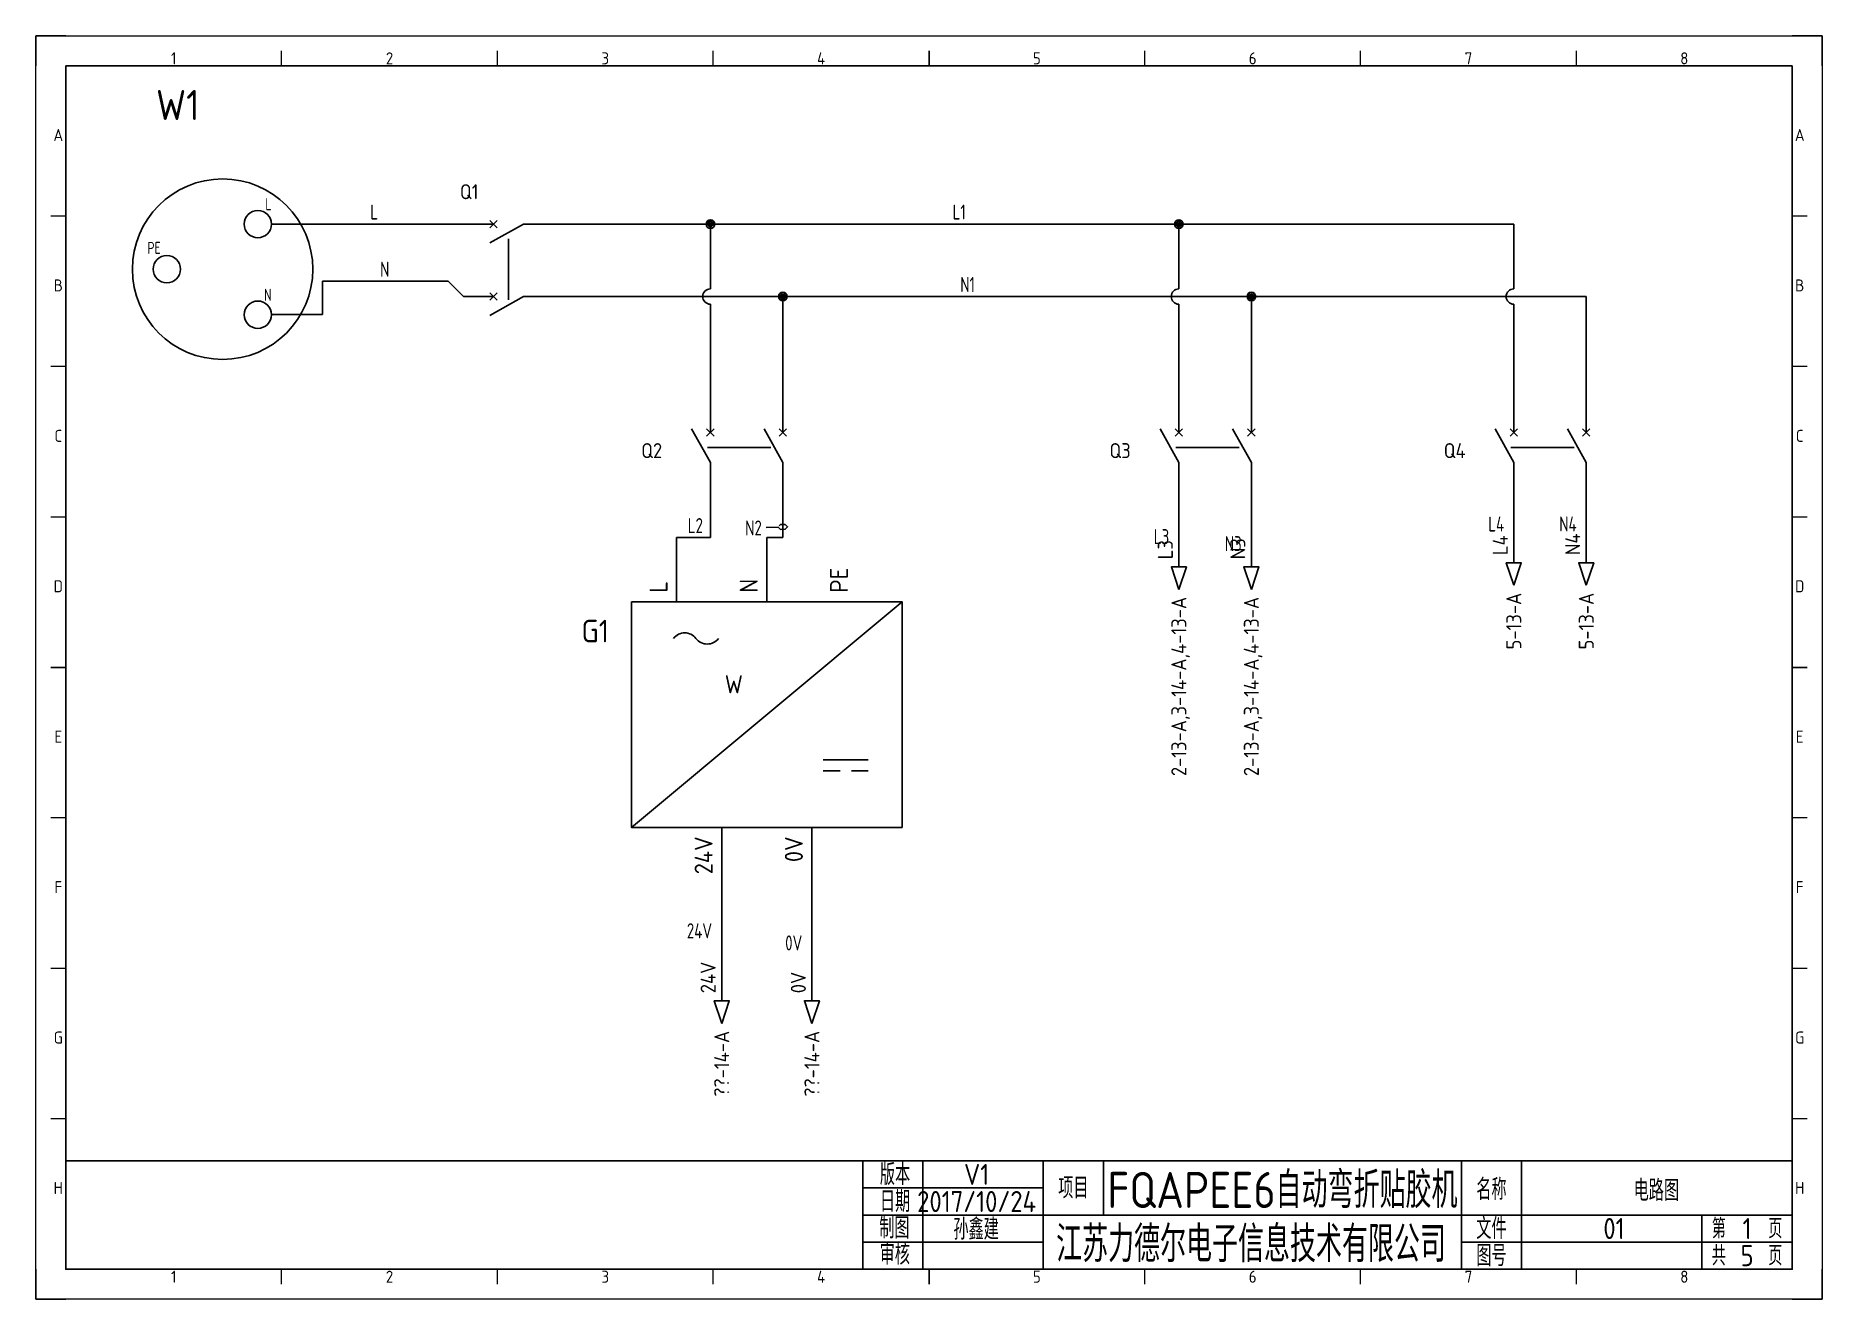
# Model space of a CAD drawing. Header units: millimetres. Extents: x 2425 to 3019, y 1396 to 1816.
import ezdxf
from ezdxf.enums import TextEntityAlignment as Align

# ---------------------------------------------------------------- set-up
doc = ezdxf.new("R2010")
doc.units = ezdxf.units.MM
for name, color, linetype in [('AE_BOR', 1, 'Continuous'), ('LINK', 9, 'Continuous'), ('SYMS', 7, 'Continuous'), ('TAGS', 150, 'Continuous'), ('TERMS', 123, 'Continuous'), ('WIREFIXED', 7, 'Continuous'), ('WIREREF', 52, 'Continuous'), ('WIRES', 7, 'Continuous'), ('XREF', 7, 'Continuous'), ('图框_标题栏属性', 1, 'Continuous'), ('图框_标题栏文字', 6, 'Continuous')]:
    doc.layers.add(name, color=color, linetype=linetype)
doc.styles.add('ACGBTS', font='ISOCP.SHX')
doc.styles.get("Standard").update_dxf_attribs({"font": 'arial.ttf'})
doc.styles.add('WD_IEC', font='ISOCP2.shx', dxfattribs={"height": 4, "bigfont": 'gbcbig.shx'})
doc.styles.add('工程字', font='gbenor.shx', dxfattribs={"bigfont": 'gbcbig.shx'})

# ---------------------------------------------------------------- blocks, each defined once
blk = doc.blocks.new('Border')
for p, q in [((584, 410), (10, 410)), ((10, 410), (10, 10)), ((584, 10), (584, 410)), ((10, 10), (584, 10))]:
    blk.add_line(p, q)
at = {"layer": 'AE_BOR', "color": 1, "lineweight": 30}
for p, q in [((10, 420), (0, 420)), ((0, 420), (0, 410)), ((594, 420), (584, 420)), ((594, 410), (594, 420)), ((297, 410), (297, 415)), ((5, 210), (10, 210)), ((584, 210), (589, 210)), ((0, 0), (0, 10)), ((297, 5), (297, 10)), ((594, 0), (594, 10)), ((0, 0), (10, 0)), ((594, 0), (584, 0))]:
    blk.add_line(p, q, dxfattribs=at)
at = {"layer": 'AE_BOR', "color": 1, "lineweight": 15}
for p, q in [((0, 420), (594, 420)), ((0, 0), (0, 420)), ((594, 420), (594, 0)), ((81.75, 410), (81.75, 415)), ((153.5, 410), (153.5, 415)), ((225.25, 410), (225.25, 415)), ((368.75, 410), (368.75, 415)), ((440.5, 410), (440.5, 415)), ((512.25, 410), (512.25, 415)), ((10, 360), (5, 360)), ((589, 360), (584, 360)), ((10, 310), (5, 310)), ((589, 310), (584, 310)), ((10, 260), (5, 260)), ((589, 260), (584, 260)), ((10, 160), (5, 160)), ((589, 160), (584, 160)), ((10, 110), (5, 110)), ((589, 110), (584, 110)), ((10, 60), (5, 60)), ((589, 60), (584, 60)), ((81.75, 5), (81.75, 10)), ((153.5, 5), (153.5, 10)), ((225.25, 5), (225.25, 10)), ((368.75, 5), (368.75, 10)), ((440.5, 5), (440.5, 10)), ((512.25, 5), (512.25, 10)), ((594, 0), (0, 0))]:
    blk.add_line(p, q, dxfattribs=at)
at = {"layer": 'AE_BOR', "color": 1, "lineweight": 15, "style": 'ACGBTS'}
for s, p in [('1', (45.875, 412.5)), ('2', (117.625, 412.5)), ('3', (189.375, 412.5)), ('4', (261.125, 412.5)), ('5', (332.875, 412.5)), ('6', (404.625, 412.5)), ('7', (476.375, 412.5)), ('8', (548.125, 412.5)), ('A', (7.5, 387)), ('A', (586.5, 387)), ('B', (7.5, 337)), ('B', (586.5, 337)), ('C', (7.5, 287)), ('C', (586.5, 287)), ('D', (7.5, 237)), ('D', (586.5, 237)), ('E', (7.5, 187)), ('E', (586.5, 187)), ('F', (7.5, 137)), ('F', (586.5, 137)), ('G', (7.5, 87)), ('G', (586.5, 87)), ('H', (7.5, 37)), ('H', (586.5, 37)), ('1', (45.875, 7.5)), ('2', (117.625, 7.5)), ('3', (189.375, 7.5)), ('4', (261.125, 7.5)), ('5', (332.875, 7.5)), ('6', (404.625, 7.5)), ('7', (476.375, 7.5)), ('8', (548.125, 7.5))]:
    blk.add_text(s, height=4, dxfattribs=at).set_placement(p, align=Align.MIDDLE)
blk = doc.blocks.new('TITLE3')
for p, q in [((-309, 0), (-309, 36)), ((-289, 0), (-289, 36)), ((-249, 0), (-249, 36)), ((-249, 0), (-249, 36)), ((-249, 0), (-249, 36)), ((-229, 36), (-229, 27)), ((-110, 0), (-110, 36)), ((-90, 0), (-90, 36)), ((-309, 27), (-249, 27)), ((-229, 27), (-229, 18)), ((-309, 18), (-248.01, 18)), ((-249, 18), (0, 18)), ((-30, 0), (-30, 18)), ((-309, 9), (-249, 9)), ((-110, 9), (0, 9)), ((-289, 4.18), (-289, 4.18)), ((-289, 4.18), (-289, 4.18))]:
    blk.add_line(p, q)
blk.add_lwpolyline([(-309, 36), (-574, 36), (-574, 0), (-309, 0)], close=True)
blk.add_lwpolyline([(-309, 0), (0, 0), (0, 36), (-309, 36)])
at = {"flags": 9}
blk.add_attdef('WD_TB', (0, 0), '', height=2.5, dxfattribs=at)
at = {"layer": '图框_标题栏属性', "style": '工程字'}
for tag, height, p in [('版本', 7, (-271.17, 31.5)), ('项目', 12, (-169.5, 27)), ('名称', 7, (-45.16, 26.53)), ('日期', 7, (-271.17, 22.5)), ('制图', 7, (-271.33, 13.69)), ('公司名称', 12, (-179.94, 9)), ('文件', 7, (-59.26, 13.5)), ('页数', 7, (-15, 13.5)), ('审核', 7, (-270.7, 4.72)), ('图号', 7, (-59.26, 4.5)), ('总数', 7, (-15, 4.5))]:
    blk.add_attdef(tag, text='', height=height, dxfattribs=at).set_placement(p, align=Align.MIDDLE)
at = {"layer": '图框_标题栏文字', "style": '工程字'}
for s, height, p in [('版本', 7, (-298.29, 31.5)), ('项目', 7, (-239, 27)), ('名称', 7, (-100, 26.53)), ('日期', 7, (-298.29, 22.5)), ('制图', 7, (-298.51, 13.69)), ('文件', 7, (-100, 13.5)), ('第    页', 6.5, (-15, 13.5)), ('审核', 7, (-298.37, 5.01)), ('图号', 7, (-100, 4.5)), ('共    页', 6.5, (-15, 4.5))]:
    blk.add_text(s, height=height, dxfattribs=at).set_placement(p, align=Align.MIDDLE_CENTER)
blk = doc.blocks.new('HCB1')
for p, q in [((-7.5, 0), (-2.5, 0)), ((-1.88, 0.62), (-3.12, -0.62)), ((-1.88, -0.62), (-3.12, 0.62)), ((2.5, 0), (-3.12, -3.12)), ((2.5, 0), (7.5, 0))]:
    blk.add_line(p, q)
at = {"style": 'WD_IEC'}
for tag, p in [('INST', (-5, 11.12)), ('LOC', (-5, 7.62)), ('TAG1', (-5, 4.12)), ('DESC1', (-5, -13.75)), ('DESC2', (-5, -17.25)), ('DESC3', (-5, -20.75))]:
    blk.add_attdef(tag, text='', height=2.5, dxfattribs=at).set_placement(p, align=Align.RIGHT)
for tag, p, height, flags in [('MFG', (4.92, 12.12), 1.5, 9), ('CAT', (4.92, 9.62), 1.5, 9), ('TERM01', (-7.5, 1), 2, 8), ('X4TERM01', (-7.5, 0), 0.32, 1), ('X1TERM02', (7.5, 0), 0.32, 1), ('X2LINK', (0, -0.55), 0.32, 1), ('X8LINK', (0, -2.46), 0.32, 1), ('ASSYCODE', (12.25, -2.75), 1, 1), ('FAMILY', (12.25, -4.25), 1, 1), ('CATDESC', (12.25, -5.75), 1, 1), ('CONTACT', (12.5, -7.5), 1, 1), ('COMMON', (13.75, -8.75), 1, 1)]:
    blk.add_attdef(tag, p, '', height=height, dxfattribs=dict(at, flags=flags))
at = {"style": 'WD_IEC', "flags": 8}
blk.add_attdef('TERM02', text='', height=2, dxfattribs=at).set_placement((7.5, 1), align=Align.RIGHT)
at = {"lineweight": 15, "style": 'WD_IEC'}
for tag, p in [('RATING1', (-5, -6.25)), ('XREF', (-5, -10))]:
    blk.add_attdef(tag, text='', height=2.5, dxfattribs=at).set_placement(p, align=Align.RIGHT)
blk = doc.blocks.new('HCB2')
for p, q in [((-7.5, 0), (-2.5, 0)), ((-1.88, 0.62), (-3.12, -0.62)), ((-1.88, -0.62), (-3.12, 0.62)), ((2.5, 0), (-3.12, -3.12)), ((2.5, 0), (7.5, 0))]:
    blk.add_line(p, q)
at = {"style": 'WD_IEC'}
for tag, p in [('INST', (-5, 11.12)), ('LOC', (-5, 7.62)), ('TAG2', (-5, 4.12)), ('DESC1', (-5, -13.75)), ('DESC2', (-5, -17.25)), ('DESC3', (-5, -20.75))]:
    blk.add_attdef(tag, text='', height=2.5, dxfattribs=at).set_placement(p, align=Align.RIGHT)
for tag, p, height, flags in [('TERM01', (-7.5, 1), 2, 8), ('X4TERM01', (-7.5, 0), 0.32, 1), ('X1TERM02', (7.5, 0), 0.32, 1), ('X2LINK', (0, -0.55), 0.32, 1), ('X8LINK', (0, -2.46), 0.32, 1), ('FAMILY', (12.25, -4.25), 1, 1), ('CONTACT', (12.5, -7.5), 1, 1)]:
    blk.add_attdef(tag, p, '', height=height, dxfattribs=dict(at, flags=flags))
at = {"style": 'WD_IEC', "flags": 8}
blk.add_attdef('TERM02', text='', height=2, dxfattribs=at).set_placement((7.5, 1), align=Align.RIGHT)
at = {"lineweight": 15, "style": 'WD_IEC', "flags": 1}
blk.add_attdef('RATING1', text='', height=2.5, dxfattribs=at).set_placement((-5, -6.25), align=Align.RIGHT)
at = {"lineweight": 15, "style": 'WD_IEC'}
blk.add_attdef('XREF', text='', height=2.5, dxfattribs=at).set_placement((-5, -10), align=Align.RIGHT)
blk = doc.blocks.new('CHATOU')
for centre, radius in [((-8.14, -7.5), 15), ((-2.27, 0), 2.27), ((-17.41, -7.5), 2.27), ((-2.27, -15.06), 2.27)]:
    blk.add_circle(centre, radius)
at = {"style": 'WD_IEC'}
for tag, p in [('INST', (-11.95, 31.29)), ('LOC', (-11.95, 24.29)), ('TAG1', (-11.95, 17.29))]:
    blk.add_attdef(tag, text='', height=5, dxfattribs=at).set_placement(p, align=Align.RIGHT)
for tag, p, height, flags in [('ASSYCODE', (7.32, 33.69), 2, 1), ('FAMILY', (7.32, 30.69), 2, 1), ('CATDESC', (7.32, 27.69), 2, 1), ('MFG', (7.65, 20.94), 3, 9), ('CAT', (7.65, 15.94), 3, 9), ('X1TERM01', (0, 0), 0.08, 1), ('X8TERM03', (-17.41, -9.77), 0.08, 1), ('X1TERM02', (0, -15.06), 0.08, 1)]:
    blk.add_attdef(tag, p, '', height=height, dxfattribs=dict(at, flags=flags))
at = {"lineweight": 15, "style": 'WD_IEC'}
for tag, p in [('XREF', (24.36, 18.25)), ('WDTAGALT', (23.86, -39.93))]:
    blk.add_attdef(tag, p, '', height=5, dxfattribs=at)
at = {"style": 'WD_IEC'}
for tag, p in [('DESC1', (24.36, 10.75)), ('DESC2', (24.36, 3.75)), ('DESC3', (24.36, -3.25)), ('RATING1', (24.36, -12.75)), ('RATING2', (24.36, -19.75)), ('RATING3', (24.36, -26.75)), ('RATING4', (23.94, -33.49))]:
    blk.add_attdef(tag, p, '', height=5, dxfattribs=at)
at = {"style": 'WD_IEC', "width": 0.8}
for tag, p in [('TERM01', (0, 2.3)), ('TERM02', (0, -12.76))]:
    blk.add_attdef(tag, text='', height=2, dxfattribs=at).set_placement(p, align=Align.RIGHT)
blk.add_attdef('TERM03', (-20.63, -4.96), '', height=2, dxfattribs=at)
blk = doc.blocks.new('WDDOT')
for radius in [0.72, 0.449, 0.223]:
    blk.add_circle((0, 0), radius)
blk = doc.blocks.new('VCB1')
for p, q in [((0, 7.5), (0, 2.5)), ((0, -2.5), (-3.12, 3.12)), ((0.62, 1.88), (-0.62, 3.12)), ((-0.62, 1.88), (0.62, 3.12)), ((0, -2.5), (0, -7.5))]:
    blk.add_line(p, q)
at = {"style": 'WD_IEC'}
for tag, p in [('INST', (-8, 5.25)), ('LOC', (-8, 1.75)), ('TAG1', (-8, -1.75)), ('RATING1', (-8, -6.35)), ('DESC1', (-8, -14.35)), ('DESC2', (-8, -17.85)), ('DESC3', (-8, -21.35))]:
    blk.add_attdef(tag, text='', height=2.5, dxfattribs=at).set_placement(p, align=Align.RIGHT)
blk.add_attdef('TERM01', text='', height=2, rotation=90, dxfattribs=at).set_placement((-1, 7.5), align=Align.RIGHT)
at = {"style": 'WD_IEC', "flags": 1}
for tag, p, height in [('X2TERM01', (0, 7.5), 0.32), ('MFG', (2.75, 6.5), 1.5), ('CAT', (2.75, 4), 1.5), ('X4LINK', (-2, 0), 0.32), ('X1LINK', (-0.5, 0), 0.32), ('X8TERM02', (0, -7.5), 0.32), ('ASSYCODE', (1, -9), 1), ('FAMILY', (1, -10.5), 1), ('CATDESC', (1, -12), 1), ('CONTACT', (1, -13.5), 1), ('COMMON', (2.25, -14.75), 1)]:
    blk.add_attdef(tag, p, '', height=height, dxfattribs=at)
at = {"style": 'WD_IEC'}
blk.add_attdef('TERM02', (-1, -7.5), '', height=2, rotation=90, dxfattribs=at)
at = {"lineweight": 15, "style": 'WD_IEC'}
blk.add_attdef('XREF', text='', height=2.5, dxfattribs=at).set_placement((-8, -10.35), align=Align.RIGHT)
blk = doc.blocks.new('VCB2')
for p, q in [((0, 7.5), (0, 2.5)), ((0, -2.5), (-3.12, 3.12)), ((0.62, 1.88), (-0.62, 3.12)), ((-0.62, 1.88), (0.62, 3.12)), ((0, -2.5), (0, -7.5))]:
    blk.add_line(p, q)
at = {"style": 'WD_IEC'}
for tag, p in [('INST', (-8, 5.25)), ('LOC', (-8, 1.75)), ('TAG2', (-8, -1.75)), ('DESC1', (-8, -14.35)), ('DESC2', (-8, -17.85)), ('DESC3', (-8, -21.35))]:
    blk.add_attdef(tag, text='', height=2.5, dxfattribs=at).set_placement(p, align=Align.RIGHT)
blk.add_attdef('TERM01', text='', height=2, rotation=90, dxfattribs=at).set_placement((-1, 7.5), align=Align.RIGHT)
at = {"style": 'WD_IEC', "flags": 1}
for tag, p, height in [('X2TERM01', (0, 7.5), 0.32), ('X4LINK', (-2, 0), 0.32), ('X1LINK', (-0.5, 0), 0.32), ('X8TERM02', (0, -7.5), 0.32), ('FAMILY', (1, -10.5), 1), ('CONTACT', (1, -13.5), 1)]:
    blk.add_attdef(tag, p, '', height=height, dxfattribs=at)
at = {"style": 'WD_IEC'}
blk.add_attdef('TERM02', (-1, -7.5), '', height=2, rotation=90, dxfattribs=at)
at = {"style": 'WD_IEC', "flags": 1}
blk.add_attdef('RATING1', text='', height=2.5, dxfattribs=at).set_placement((-8, -6.35), align=Align.RIGHT)
at = {"lineweight": 15, "style": 'WD_IEC'}
blk.add_attdef('XREF', text='', height=2.5, dxfattribs=at).set_placement((-8, -10.35), align=Align.RIGHT)
blk = doc.blocks.new('POWER')
for p, q in [((0, -50), (60, 0)), ((42.5, -35), (52.5, -35)), ((42.5, -37.5), (46.25, -37.5)), ((52.5, -37.5), (48.75, -37.5))]:
    blk.add_line(p, q)
blk.add_lwpolyline([(0, 0), (0, -50), (60, -50), (60, 0)], close=True)
for centre, start, end in [((11.8, -10.01), 36.8699, 143.1301), ((16.8, -6.26), 216.8699, 323.1301)]:
    blk.add_arc(centre, 3.12, start, end)
at = {"style": 'WD_IEC'}
for tag, p in [('TERM01', (8, 2)), ('TERM02', (28, 2)), ('TERM03', (48, 2))]:
    blk.add_attdef(tag, p, '', height=4, rotation=90, dxfattribs=at)
for tag, height, p in [('INST', 5, (-5, 5)), ('LOC', 5, (-5, -2)), ('TAG1', 5, (-5, -9)), ('RATING1', 5, (-5, -18)), ('TERM06', 4, (24.7, -20.29)), ('XREF', 5, (-5, -26)), ('DESC1', 5, (-5, -33.7)), ('DESC2', 5, (-5, -40.7)), ('DESC3', 5, (-5, -47.7))]:
    blk.add_attdef(tag, text='', height=height, dxfattribs=at).set_placement(p, align=Align.RIGHT)
at = {"style": 'WD_IEC', "flags": 1}
for tag, p, height in [('X2TERM01', (10, 0), 0.64), ('X2TERM02', (30, 0), 0.64), ('X2TERM03', (50, 0), 0.64), ('MFG', (65.5, -2), 3), ('CAT', (65.5, -7), 3), ('ASSYCODE', (62, -43), 2), ('FAMILY', (62, -46), 2), ('CATDESC', (62, -49), 2), ('X8TERM04', (20, -50), 0.64), ('X8TERM05', (40, -50), 0.64)]:
    blk.add_attdef(tag, p, '', height=height, dxfattribs=at)
at = {"style": 'WD_IEC'}
for tag, p in [('TERM04', (18, -52)), ('TERM05', (38, -52))]:
    blk.add_attdef(tag, text='', height=4, rotation=90, dxfattribs=at).set_placement(p, align=Align.RIGHT)
blk = doc.blocks.new('WD_WNH')
at = {"linetype": 'Continuous', "style": 'WD_IEC', "width": 0.8}
blk.add_attdef('WIRENO', text='', height=2.5, dxfattribs=at).set_placement((0, 0.75), align=Align.CENTER)
at = {"style": 'WD_IEC', "flags": 1}
for tag, p in [('W08USER', (0, 0.375)), ('W04USER', (0, 0.875)), ('W05USER', (0, 0.75)), ('W09USER', (0, 0.25)), ('W03USER', (0, 1)), ('W06USER', (0, 0.625)), ('W07USER', (0, 0.5)), ('W02USER', (0, 1.125)), ('W01USER', (0, 1.25)), ('W10USER', (0, 0.125))]:
    blk.add_attdef(tag, text='', height=0.08, dxfattribs=at).set_placement(p, align=Align.CENTER)
blk = doc.blocks.new('WD_WNV')
at = {"linetype": 'Continuous', "style": 'WD_IEC', "width": 0.8}
blk.add_attdef('WIRENO', text='', height=2.5, dxfattribs=at).set_placement((-1.6, 0), align=Align.MIDDLE_RIGHT)
at = {"style": 'WD_IEC', "flags": 1}
for tag, p in [('W08USER', (-1, 0.375)), ('W04USER', (-1, 0.875)), ('W05USER', (-1, 0.75)), ('W09USER', (-1, 0.25)), ('W03USER', (-1, 1)), ('W06USER', (-1, 0.625)), ('W07USER', (-1, 0.5)), ('W02USER', (-1, 1.125)), ('W01USER', (-1, 1.25)), ('W10USER', (-1, 0.125))]:
    blk.add_attdef(tag, text='', height=0.08, dxfattribs=at).set_placement(p, align=Align.CENTER)
blk = doc.blocks.new('HA1S4')
blk.add_lwpolyline([(0, -3.75), (-1.25, 0), (1.25, 0)], close=True)
at = {"style": 'WD_IEC', "flags": 8}
blk.add_attdef('WIRENO', (-1, 1.25), '', height=2.5, rotation=90, dxfattribs=at)
at = {"style": 'WD_IEC'}
blk.add_attdef('DESC1', text='', height=2.5, rotation=90, dxfattribs=at).set_placement((1, 1.25), align=Align.TOP_LEFT)
at = {"style": 'WD_IEC', "flags": 1}
blk.add_attdef('X2TERM01', (0, 0), '', height=0.32, dxfattribs=at)
blk.add_attdef('SIGCODE', text='', height=1, dxfattribs=at).set_placement((-2.5, -3.2), align=Align.RIGHT)
at = {"style": 'WD_IEC'}
blk.add_attdef('XREF', text='', height=2.5, rotation=90, dxfattribs=at).set_placement((0, -5), align=Align.MIDDLE_RIGHT)

msp = doc.modelspace()

# ---------------------------------------------------------------- linework, layer by layer
at = {"layer": 'LINK'}
for points in [[(2582.43, 1748.36), (2582.43, 1728.07)], [(2648.53, 1678.97), (2669.63, 1678.97)], [(2804.3, 1678.97), (2825.4, 1678.97)], [(2915.66, 1678.97), (2936.76, 1678.97)]]:
    msp.add_lwpolyline(points, dxfattribs=at)
at = {"layer": 'WIREFIXED'}
msp.add_lwpolyline([(2668.14, 1652.43), (2672.05, 1652.54), (2672.86, 1651.77), (2674.45, 1651.82), (2675.22, 1652.64), (2674.4, 1653.41), (2672.82, 1653.36), (2672.43, 1652.95)], dxfattribs=at)
at = {"layer": 'WIRES'}
for p, q in [((2503.63, 1753.28), (2567.43, 1753.28)), ((2597.43, 1753.28), (2916.66, 1753.28)), ((2649.53, 1753.28), (2649.53, 1731.72)), ((2805.3, 1753.28), (2805.3, 1731.72)), ((2916.66, 1753.28), (2916.66, 1731.72)), ((2520.56, 1723.17), (2520.56, 1734.26)), ((2520.56, 1734.26), (2562.35, 1734.26)), ((2567.43, 1729.18), (2562.35, 1734.26)), ((2597.43, 1729.18), (2940.76, 1729.18)), ((2673.63, 1729.18), (2673.63, 1693.97)), ((2829.4, 1729.18), (2829.4, 1693.97)), ((2940.76, 1729.18), (2940.76, 1693.97)), ((2503.63, 1723.17), (2520.56, 1723.17)), ((2649.53, 1726.64), (2649.53, 1693.97)), ((2805.3, 1726.64), (2805.3, 1693.97)), ((2916.66, 1726.64), (2916.66, 1693.97)), ((2649.53, 1663.97), (2649.53, 1649.06)), ((2673.63, 1663.97), (2673.63, 1649.06)), ((2805.3, 1663.97), (2805.3, 1639.34)), ((2829.4, 1663.97), (2829.4, 1639.34)), ((2916.66, 1663.97), (2916.66, 1640.71)), ((2940.76, 1663.97), (2940.76, 1640.71)), ((2649.53, 1649.06), (2638.3, 1649.06)), ((2638.3, 1649.06), (2638.3, 1627.74)), ((2673.63, 1649.06), (2668.3, 1649.06)), ((2668.3, 1649.06), (2668.3, 1627.74)), ((2653.3, 1552.74), (2653.3, 1495.1)), ((2683.3, 1552.74), (2683.3, 1495.1))]:
    msp.add_line(p, q, dxfattribs=at)
for centre in [(2649.53, 1729.18), (2805.3, 1729.18), (2916.66, 1729.18)]:
    msp.add_arc(centre, 2.54, 90, 270, dxfattribs=at)

# ---------------------------------------------------------------- block references
msp.add_blockref('Border', (2425.23, 1395.88))
msp.add_blockref('TITLE3', (3009.23, 1405.88)).add_auto_attribs({'总数': '5', '页数': '1', '文件': '01', '名称': '电路图', '公司名称': '江苏力德尔电子信息技术有限公司', '项目': 'FQAPEE6自动弯折贴胶机', '制图': '孙鑫建', '日期': '2017/10/24', '版本': 'V1'})
at = {"layer": 'SYMS'}
ref = msp.add_blockref('CHATOU', (2503.63, 1753.28), dxfattribs=dict(at, xscale=2, yscale=2, zscale=2))
ref.add_attrib('TAG1', 'W1', dxfattribs={"layer": 'TAGS', "height": 10, "style": 'WD_IEC'}).set_placement((2479.73, 1787.86), align=Align.RIGHT)
ref.add_attrib('TERM01', 'L', dxfattribs={"layer": 'TERMS', "height": 4, "style": 'WD_IEC', "width": 0.8}).set_placement((2503.63, 1757.88), align=Align.RIGHT)
ref.add_attrib('TERM02', 'N', dxfattribs={"layer": 'TERMS', "height": 4, "style": 'WD_IEC', "width": 0.8}).set_placement((2503.63, 1727.76), align=Align.RIGHT)
ref.add_attrib('TERM03', 'PE', (2462.37, 1743.37), dxfattribs={"layer": 'TERMS', "height": 4, "style": 'WD_IEC', "width": 0.8})
ref = msp.add_blockref('HCB1', (2582.43, 1753.28), dxfattribs=dict(at, xscale=2, yscale=2, zscale=2))
ref.add_attrib('TAG1', 'Q1', dxfattribs={"layer": 'TAGS', "height": 5, "style": 'WD_IEC'}).set_placement((2572.43, 1761.53), align=Align.RIGHT)
at = {"layer": 'SYMS', "xscale": 2, "yscale": 2, "zscale": 2}
for name, p in [('WDDOT', (2649.53, 1753.28)), ('WDDOT', (2805.3, 1753.28)), ('HCB2', (2582.43, 1729.18)), ('WDDOT', (2673.63, 1729.18)), ('WDDOT', (2829.4, 1729.18)), ('VCB2', (2673.63, 1678.97)), ('VCB2', (2829.4, 1678.97)), ('VCB2', (2940.76, 1678.97))]:
    msp.add_blockref(name, p, dxfattribs=at)
at = {"layer": 'SYMS'}
ref = msp.add_blockref('VCB1', (2649.53, 1678.97), dxfattribs=dict(at, xscale=2, yscale=2, zscale=2))
ref.add_attrib('TAG1', 'Q2', dxfattribs={"layer": 'TAGS', "height": 5, "style": 'WD_IEC'}).set_placement((2633.53, 1675.47), align=Align.RIGHT)
ref = msp.add_blockref('VCB1', (2805.3, 1678.97), dxfattribs=dict(at, xscale=2, yscale=2, zscale=2))
ref.add_attrib('TAG1', 'Q3', dxfattribs={"layer": 'TAGS', "height": 5, "style": 'WD_IEC'}).set_placement((2789.3, 1675.47), align=Align.RIGHT)
ref = msp.add_blockref('VCB1', (2916.66, 1678.97), dxfattribs=dict(at, xscale=2, yscale=2, zscale=2))
ref.add_attrib('TAG1', 'Q4', dxfattribs={"layer": 'TAGS', "height": 5, "style": 'WD_IEC'}).set_placement((2900.66, 1675.47), align=Align.RIGHT)
ref = msp.add_blockref('HA1S4', (2805.3, 1639.34), dxfattribs=dict(at, xscale=2, yscale=2, zscale=2))
ref.add_attrib('XREF', '2-13-A,3-14-A,4-13-A', dxfattribs={"layer": 'XREF', "height": 5, "rotation": 90, "style": 'WD_IEC'}).set_placement((2805.3, 1629.34), align=Align.MIDDLE_RIGHT)
ref.add_attrib('WIRENO', 'L3', (2803.3, 1641.84), dxfattribs={"layer": 'WIREREF', "height": 5, "rotation": 90, "style": 'WD_IEC', "flags": 8})
ref = msp.add_blockref('HA1S4', (2829.4, 1639.34), dxfattribs=dict(at, xscale=2, yscale=2, zscale=2))
ref.add_attrib('XREF', '2-13-A,3-14-A,4-13-A', dxfattribs={"layer": 'XREF', "height": 5, "rotation": 90, "style": 'WD_IEC'}).set_placement((2829.4, 1629.34), align=Align.MIDDLE_RIGHT)
ref.add_attrib('WIRENO', 'N3', (2827.4, 1641.84), dxfattribs={"layer": 'WIREREF', "height": 5, "rotation": 90, "style": 'WD_IEC', "flags": 8})
ref = msp.add_blockref('HA1S4', (2916.66, 1640.71), dxfattribs=dict(at, xscale=2, yscale=2, zscale=2))
ref.add_attrib('XREF', '5-13-A', dxfattribs={"layer": 'XREF', "height": 5, "rotation": 90, "style": 'WD_IEC'}).set_placement((2916.66, 1630.71), align=Align.MIDDLE_RIGHT)
ref.add_attrib('WIRENO', 'L4', (2914.66, 1643.21), dxfattribs={"layer": 'WIREREF', "height": 5, "rotation": 90, "style": 'WD_IEC', "flags": 8})
ref = msp.add_blockref('HA1S4', (2940.76, 1640.71), dxfattribs=dict(at, xscale=2, yscale=2, zscale=2))
ref.add_attrib('XREF', '5-13-A', dxfattribs={"layer": 'XREF', "height": 5, "rotation": 90, "style": 'WD_IEC'}).set_placement((2940.76, 1630.71), align=Align.MIDDLE_RIGHT)
ref.add_attrib('WIRENO', 'N4', (2938.76, 1643.21), dxfattribs={"layer": 'WIREREF', "height": 5, "rotation": 90, "style": 'WD_IEC', "flags": 8})
ref = msp.add_blockref('POWER', (2623.3, 1627.74), dxfattribs=dict(at, xscale=1.5, yscale=1.5, zscale=1.5))
ref.add_attrib('TERM05', '0V', dxfattribs={"layer": 'TERMS', "height": 6, "rotation": 90, "style": 'WD_IEC'}).set_placement((2680.3, 1549.74), align=Align.RIGHT)
ref.add_attrib('TERM04', '24V', dxfattribs={"layer": 'TERMS', "height": 6, "rotation": 90, "style": 'WD_IEC'}).set_placement((2650.3, 1549.74), align=Align.RIGHT)
ref.add_attrib('TERM03', 'PE', (2695.3, 1630.74), dxfattribs={"layer": 'TERMS', "height": 6, "rotation": 90, "style": 'WD_IEC'})
ref.add_attrib('TERM02', 'N', (2665.3, 1630.74), dxfattribs={"layer": 'TERMS', "height": 6, "rotation": 90, "style": 'WD_IEC'})
ref.add_attrib('TERM01', 'L', (2635.3, 1630.74), dxfattribs={"layer": 'TERMS', "height": 6, "rotation": 90, "style": 'WD_IEC'})
ref.add_attrib('TAG1', 'G1', dxfattribs={"layer": 'TAGS', "height": 7.5, "style": 'WD_IEC'}).set_placement((2615.8, 1614.24), align=Align.RIGHT)
ref.add_attrib('TERM06', 'W', dxfattribs={"layer": 'TERMS', "height": 6, "style": 'WD_IEC'}).set_placement((2660.34, 1597.3), align=Align.RIGHT)
ref = msp.add_blockref('HA1S4', (2653.3, 1495.1), dxfattribs=dict(at, xscale=2, yscale=2, zscale=2))
ref.add_attrib('XREF', '??-14-A', dxfattribs={"layer": 'XREF', "height": 5, "rotation": 90, "style": 'WD_IEC'}).set_placement((2653.3, 1485.1), align=Align.MIDDLE_RIGHT)
ref.add_attrib('WIRENO', '24V', (2651.3, 1497.6), dxfattribs={"layer": 'WIREREF', "height": 5, "rotation": 90, "style": 'WD_IEC', "flags": 8})
ref = msp.add_blockref('HA1S4', (2683.3, 1495.1), dxfattribs=dict(at, xscale=2, yscale=2, zscale=2))
ref.add_attrib('XREF', '??-14-A', dxfattribs={"layer": 'XREF', "height": 5, "rotation": 90, "style": 'WD_IEC'}).set_placement((2683.3, 1485.1), align=Align.MIDDLE_RIGHT)
ref.add_attrib('WIRENO', '0V', (2681.3, 1497.6), dxfattribs={"layer": 'WIREREF', "height": 5, "rotation": 90, "style": 'WD_IEC', "flags": 8})
at = {"layer": 'WIREFIXED'}
ref = msp.add_blockref('WD_WNH', (2537.75, 1753.28), dxfattribs=dict(at, xscale=2, yscale=2, zscale=2))
ref.add_attrib('WIRENOF', 'L', dxfattribs={"linetype": 'Continuous', "height": 5, "style": 'WD_IEC', "width": 0.8}).set_placement((2537.75, 1754.78), align=Align.CENTER)
ref = msp.add_blockref('WD_WNH', (2732.27, 1753.28), dxfattribs=dict(at, xscale=2, yscale=2, zscale=2))
ref.add_attrib('WIRENOF', 'L1', dxfattribs={"linetype": 'Continuous', "height": 5, "style": 'WD_IEC', "width": 0.8}).set_placement((2732.27, 1754.78), align=Align.CENTER)
ref = msp.add_blockref('WD_WNH', (2541.27, 1734.26), dxfattribs=dict(at, xscale=2, yscale=2, zscale=2))
ref.add_attrib('WIRENOF', 'N', dxfattribs={"linetype": 'Continuous', "height": 5, "style": 'WD_IEC', "width": 0.8}).set_placement((2541.27, 1735.76), align=Align.CENTER)
ref = msp.add_blockref('WD_WNH', (2735.06, 1729.18), dxfattribs=dict(at, xscale=2, yscale=2, zscale=2))
ref.add_attrib('WIRENOF', 'N1', dxfattribs={"linetype": 'Continuous', "height": 5, "style": 'WD_IEC', "width": 0.8}).set_placement((2735.06, 1730.68), align=Align.CENTER)
ref = msp.add_blockref('WD_WNH', (2644.55, 1649.06), dxfattribs=dict(at, xscale=2, yscale=2, zscale=2))
ref.add_attrib('WIRENOF', 'L2', dxfattribs={"linetype": 'Continuous', "height": 5, "style": 'WD_IEC', "width": 0.8}).set_placement((2644.55, 1650.56), align=Align.CENTER)
ref = msp.add_blockref('WD_WNV', (2673.63, 1652.59), dxfattribs=dict(at, xscale=2, yscale=2, zscale=2))
ref.add_attrib('WIRENOF', 'N2', dxfattribs={"linetype": 'Continuous', "height": 5, "style": 'WD_IEC', "width": 0.8}).set_placement((2666.64, 1652.26), align=Align.MIDDLE_RIGHT)
ref = msp.add_blockref('WD_WNV', (2805.3, 1649.38), dxfattribs=dict(at, xscale=2, yscale=2, zscale=2))
ref.add_attrib('WIRENOF', 'L3', dxfattribs={"linetype": 'Continuous', "height": 5, "style": 'WD_IEC', "width": 0.8}).set_placement((2802.1, 1649.38), align=Align.MIDDLE_RIGHT)
ref = msp.add_blockref('WD_WNV', (2916.66, 1653.58), dxfattribs=dict(at, xscale=2, yscale=2, zscale=2))
ref.add_attrib('WIRENOF', 'L4', dxfattribs={"linetype": 'Continuous', "height": 5, "style": 'WD_IEC', "width": 0.8}).set_placement((2913.46, 1653.58), align=Align.MIDDLE_RIGHT)
ref = msp.add_blockref('WD_WNV', (2940.76, 1653.58), dxfattribs=dict(at, xscale=2, yscale=2, zscale=2))
ref.add_attrib('WIRENOF', 'N4', dxfattribs={"linetype": 'Continuous', "height": 5, "style": 'WD_IEC', "width": 0.8}).set_placement((2937.56, 1653.58), align=Align.MIDDLE_RIGHT)
ref = msp.add_blockref('WD_WNV', (2829.4, 1647.05), dxfattribs=dict(at, xscale=2, yscale=2, zscale=2))
ref.add_attrib('WIRENOF', 'N3', dxfattribs={"linetype": 'Continuous', "height": 5, "style": 'WD_IEC', "width": 0.8}).set_placement((2826.2, 1647.05), align=Align.MIDDLE_RIGHT)
ref = msp.add_blockref('WD_WNV', (2653.3, 1518.36), dxfattribs=dict(at, xscale=2, yscale=2, zscale=2))
ref.add_attrib('WIRENOF', '24V', dxfattribs={"linetype": 'Continuous', "height": 5, "style": 'WD_IEC', "width": 0.8}).set_placement((2650.1, 1518.36), align=Align.MIDDLE_RIGHT)
ref = msp.add_blockref('WD_WNV', (2683.3, 1514.33), dxfattribs=dict(at, xscale=2, yscale=2, zscale=2))
ref.add_attrib('WIRENOF', '0V', dxfattribs={"linetype": 'Continuous', "height": 5, "style": 'WD_IEC', "width": 0.8}).set_placement((2680.1, 1514.33), align=Align.MIDDLE_RIGHT)

doc.saveas('drawing.dxf')
